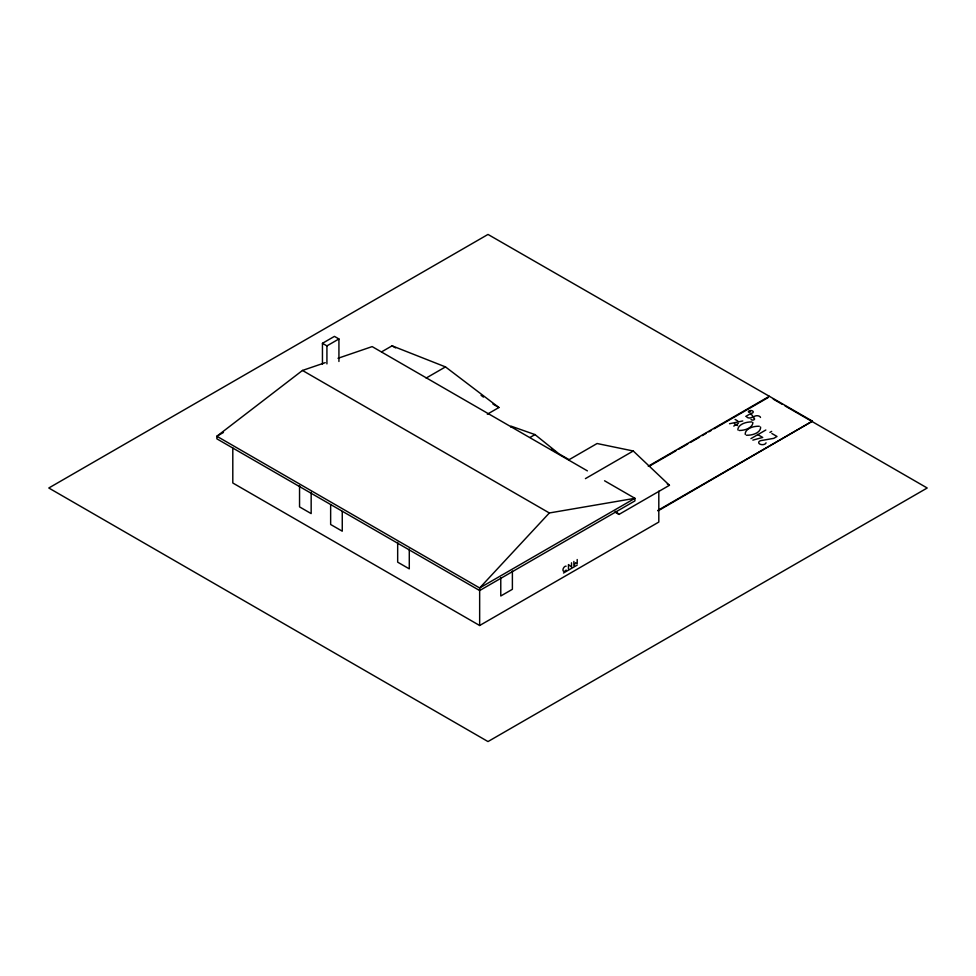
<?xml version="1.0" encoding="UTF-8"?>
<svg xmlns="http://www.w3.org/2000/svg" width="976" height="976" viewBox="0 0 976 976"><rect width="100%" height="100%" fill="white"/><g stroke="black" fill="none" stroke-linecap="round" stroke-linejoin="round"><path stroke-width="1.46" d="M325.228 362.669L302.475 370.453L216.867 436.248L216.867 438.834L479.655 590.553L634.925 500.895L634.925 498.309L549.329 512.973L479.655 587.967L479.655 625.506L658.812 522.062L658.812 491.172M322.446 364.316L322.446 343.308L334.451 336.378L338.928 338.965L338.928 361.474M322.446 343.308L326.923 345.894L338.928 338.965M223.455 432.453L216.867 436.248L479.655 587.967L634.925 498.309L604.559 480.778M381.75 351.775L392.059 345.833L445.483 366.903L498.907 407.517L487.317 414.214M426.158 378.054L445.483 366.903M530.078 437.419L534.982 434.588L558.955 453.816L569.142 459.696M568.727 459.903L597.092 443.519L633.265 450.997L669.438 485.292L619.004 514.413L614.746 511.961M585.417 478.63L633.265 450.997M648.259 466.211L769.356 396.293L812.422 421.156L657.97 510.912M649.577 466.028L675.904 450.827M678.527 449.314L687.751 443.995M690.374 442.47L699.597 437.15M702.22 435.625L706.173 433.344M708.808 431.831L711.443 430.306M714.078 428.793L768.039 397.635M749.104 412.458L750.434 411.689M745.762 416.423L751.069 413.36A2.464 1.427 0 0 0 753.24 411.896A2.464 1.427 0 0 0 750.873 410.53A2.464 1.427 0 0 0 748.336 411.787M733.757 426.073L738.393 423.401M750.934 438.614L765.831 430.013M769.942 432.392L771.674 431.392M657.97 510.338L812.422 421.156M563.481 573.022L577.194 565.104M338.025 358.277L372.149 346.602L587.393 470.871M752.85 440.127L762.707 437.431L757.559 434.466M729.536 423.73L742.773 420.961M534.982 434.588L511.009 426.134L511.009 427.183M773.273 399.135L782.41 404.406M785.021 405.906L927.2 488L488 741.565L48.8 488L488 234.435L769.356 396.293M771.87 433.503L777.018 436.479L773.785 438.346L761.975 440.432A3.684 2.123 0 0 0 758.694 442.628A3.684 2.123 0 0 0 762.244 444.666A3.684 2.123 0 0 0 766.038 442.787M735.087 419.424L737.819 421.01M734.416 423.767L737.563 425.585M667.316 484.072L669.438 485.292M392.059 345.833L395.634 347.895M492.953 404.076L498.907 407.517M302.475 370.453L549.329 512.973M479.655 625.506L232.8 482.986L232.8 447.972M551.355 449.009L554.966 451.51M481.07 395.317L483.449 397.11M615.71 511.302L619.004 514.413M577.194 559.529L577.194 563.689L575.62 562.688L573.876 565.616L573.876 561.444M571.521 562.81L571.521 566.971L568.459 564.579L568.459 568.984M512.388 571.045L512.388 589.297L500.773 595.994L500.773 577.755M409.286 549.098L409.286 568.862L397.671 562.164L397.671 542.4M342.259 511.436L342.259 531.2L330.644 524.49L330.644 504.726M326.923 345.894L326.923 363.902M311.161 492.307L311.161 513.596L299.547 506.886L299.547 485.597M566.117 570.033A2.843 1.647 -60 0 1 563.469 571.18A2.843 1.647 -60 0 1 563.469 568.105A2.843 1.647 -60 0 1 566.117 566.202M760.572 426.988A13.42 7.747 0 0 1 746.298 435.223M745.237 434.369A13.335 7.698 0 0 1 759.304 426.244M752.886 422.547A13.871 8.003 0 0 1 739.125 430.489M737.88 429.965A13.603 7.857 0 0 1 751.813 421.925M751.032 419.473A1.854 1.074 0 0 0 754.021 419.765A1.854 1.074 0 0 0 753.521 418.033A3.514 2.037 0 0 1 756.522 415.739A3.514 2.037 0 0 1 760.499 417.472M751.008 414.568A3.148 1.818 0 0 1 751.788 417.472A3.148 1.818 0 0 1 746.774 417.008"/></g></svg>
